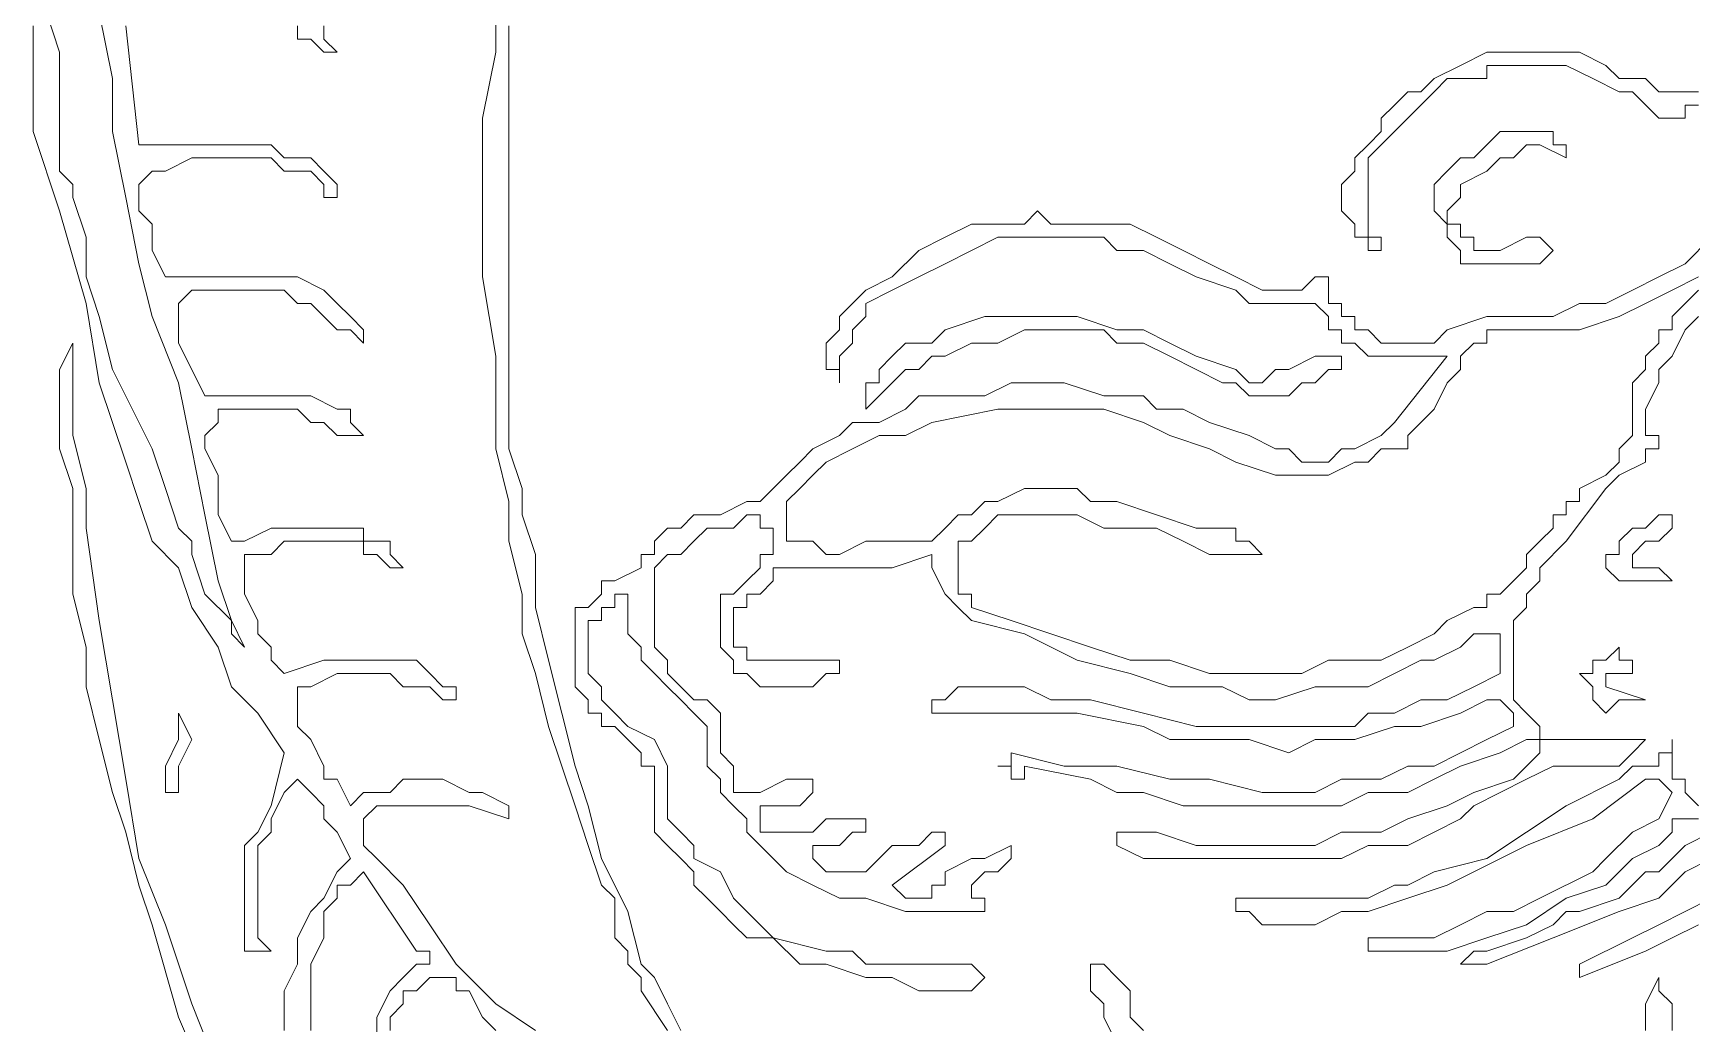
# Model space of a CAD drawing. Extents: x -66030 to 95157, y -13132 to 45879.
# Drawn here: x -24920.5 to -24430.3, y 14395.4 to 14688.1 of the extents above; entities that cross this region are included whole.
import ezdxf

# ---------------------------------------------------------------- set-up
doc = ezdxf.new("R2010")
doc.units = 0
doc.header["$LTSCALE"] = 100
doc.header["$MEASUREMENT"] = 0
doc.layers.get('0').update_dxf_attribs({"linetype": 'CONTINUOUS'})

msp = doc.modelspace()

# ---------------------------------------------------------------- linework, layer by layer
at = {"lineweight": 0}
for points in [[(-24733.04, 14393.47), (-24740.86, 14405.18), (-24740.86, 14409.09), (-24740.86, 14409.09), (-24744.76, 14413), (-24744.76, 14416.9), (-24748.67, 14420.81), (-24748.67, 14428.62), (-24748.67, 14432.53), (-24752.57, 14436.43), (-24756.48, 14448.15), (-24760.39, 14459.87), (-24764.29, 14471.59), (-24768.2, 14483.3), (-24772.1, 14498.93), (-24776.01, 14510.65), (-24776.01, 14522.36), (-24779.92, 14537.99), (-24779.92, 14549.71), (-24783.82, 14565.33), (-24783.82, 14592.67), (-24787.73, 14616.11), (-24787.73, 14643.45), (-24787.73, 14662.98), (-24783.82, 14682.51), (-24783.82, 14698.13)], [(-24901, 14694.23), (-24897.09, 14674.7), (-24897.09, 14659.07), (-24893.19, 14639.54), (-24889.28, 14620.01), (-24885.38, 14604.39), (-24877.56, 14584.86), (-24873.66, 14565.33), (-24869.75, 14545.8), (-24865.85, 14526.27), (-24861.94, 14514.55), (-24858.03, 14506.74), (-24858.03, 14506.74), (-24861.94, 14510.65), (-24861.94, 14514.55), (-24869.75, 14522.36), (-24873.66, 14534.08), (-24873.66, 14537.99), (-24877.56, 14541.89), (-24881.47, 14553.61), (-24885.38, 14565.33), (-24897.09, 14588.77), (-24901, 14604.39), (-24904.91, 14616.11), (-24904.91, 14627.83), (-24908.81, 14639.54), (-24908.81, 14643.45), (-24912.72, 14647.35), (-24912.72, 14651.26), (-24912.72, 14655.17), (-24912.72, 14655.17), (-24912.72, 14666.88), (-24912.72, 14682.51), (-24916.62, 14694.23)], [(-24846.32, 14393.47), (-24846.32, 14397.37), (-24846.32, 14405.18), (-24842.41, 14413), (-24842.41, 14420.81), (-24838.5, 14428.62), (-24834.6, 14432.53), (-24830.69, 14440.34), (-24826.79, 14444.24), (-24830.69, 14452.06), (-24834.6, 14455.96), (-24834.6, 14459.87), (-24838.5, 14463.77), (-24838.5, 14463.77), (-24842.41, 14467.68), (-24846.32, 14463.77), (-24850.22, 14455.96), (-24850.22, 14452.06), (-24854.13, 14448.15), (-24854.13, 14440.34), (-24854.13, 14432.53), (-24854.13, 14428.62), (-24854.13, 14420.81), (-24854.13, 14420.81), (-24850.22, 14416.9), (-24854.13, 14416.9), (-24854.13, 14416.9), (-24854.13, 14416.9), (-24854.13, 14416.9), (-24858.03, 14416.9), (-24858.03, 14420.81), (-24858.03, 14424.71), (-24858.03, 14428.62), (-24858.03, 14432.53), (-24858.03, 14440.34), (-24858.03, 14448.15), (-24854.13, 14452.06), (-24850.22, 14459.87), (-24846.32, 14475.49), (-24854.13, 14487.21), (-24861.94, 14495.02), (-24865.85, 14506.74), (-24873.66, 14518.46), (-24877.56, 14530.18), (-24885.38, 14537.99), (-24889.28, 14549.71), (-24893.19, 14561.42), (-24901, 14584.86), (-24904.91, 14608.3), (-24912.72, 14635.64), (-24920.53, 14659.07), (-24920.53, 14674.7), (-24920.53, 14690.32)], [(-24893.19, 14690.32), (-24889.28, 14655.17), (-24885.38, 14655.17), (-24885.38, 14655.17), (-24877.56, 14655.17), (-24873.66, 14655.17), (-24869.75, 14655.17), (-24865.85, 14655.17), (-24861.94, 14655.17), (-24854.13, 14655.17), (-24850.22, 14655.17), (-24846.32, 14651.26), (-24838.5, 14651.26), (-24834.6, 14647.35), (-24834.6, 14647.35), (-24830.69, 14643.45), (-24830.69, 14643.45), (-24830.69, 14639.54), (-24830.69, 14639.54), (-24830.69, 14639.54), (-24834.6, 14639.54), (-24834.6, 14643.45), (-24838.5, 14647.35), (-24842.41, 14647.35), (-24846.32, 14647.35), (-24850.22, 14651.26), (-24854.13, 14651.26), (-24858.03, 14651.26), (-24865.85, 14651.26), (-24873.66, 14651.26), (-24881.47, 14647.35), (-24885.38, 14647.35), (-24889.28, 14643.45), (-24889.28, 14639.54), (-24889.28, 14635.64), (-24885.38, 14631.73), (-24885.38, 14623.92), (-24881.47, 14616.11), (-24881.47, 14616.11), (-24873.66, 14616.11), (-24865.85, 14616.11), (-24858.03, 14616.11), (-24850.22, 14616.11), (-24842.41, 14616.11), (-24834.6, 14612.2), (-24830.69, 14608.3), (-24830.69, 14608.3), (-24826.79, 14604.39), (-24822.88, 14600.48), (-24822.88, 14596.58), (-24826.79, 14600.48), (-24830.69, 14600.48), (-24830.69, 14600.48), (-24834.6, 14604.39), (-24838.5, 14608.3), (-24838.5, 14608.3), (-24842.41, 14608.3), (-24846.32, 14612.2), (-24850.22, 14612.2), (-24854.13, 14612.2), (-24861.94, 14612.2), (-24865.85, 14612.2), (-24869.75, 14612.2), (-24873.66, 14612.2), (-24877.56, 14608.3), (-24877.56, 14604.39), (-24877.56, 14600.48), (-24877.56, 14596.58), (-24877.56, 14596.58), (-24873.66, 14588.77), (-24869.75, 14580.95), (-24861.94, 14580.95), (-24854.13, 14580.95), (-24846.32, 14580.95), (-24842.41, 14580.95), (-24838.5, 14580.95), (-24830.69, 14577.05), (-24826.79, 14577.05), (-24826.79, 14573.14), (-24826.79, 14573.14), (-24822.88, 14569.24), (-24826.79, 14569.24), (-24830.69, 14569.24), (-24834.6, 14573.14), (-24838.5, 14573.14), (-24838.5, 14573.14), (-24842.41, 14577.05), (-24846.32, 14577.05), (-24854.13, 14577.05), (-24858.03, 14577.05), (-24861.94, 14577.05), (-24865.85, 14577.05), (-24865.85, 14573.14), (-24869.75, 14569.24), (-24869.75, 14565.33), (-24865.85, 14557.52), (-24865.85, 14545.8), (-24861.94, 14537.99), (-24858.03, 14537.99), (-24850.22, 14541.89), (-24842.41, 14541.89), (-24838.5, 14541.89), (-24834.6, 14541.89), (-24826.79, 14541.89), (-24822.88, 14541.89), (-24822.88, 14537.99), (-24818.98, 14537.99), (-24815.07, 14537.99), (-24815.07, 14534.08), (-24811.16, 14530.18), (-24815.07, 14530.18), (-24815.07, 14530.18), (-24815.07, 14530.18), (-24818.98, 14534.08), (-24822.88, 14534.08), (-24822.88, 14537.99), (-24826.79, 14537.99), (-24830.69, 14537.99), (-24834.6, 14537.99), (-24838.5, 14537.99), (-24842.41, 14537.99), (-24846.32, 14537.99), (-24850.22, 14534.08), (-24858.03, 14534.08), (-24858.03, 14530.18), (-24858.03, 14526.27), (-24858.03, 14522.36), (-24854.13, 14514.55), (-24854.13, 14510.65), (-24850.22, 14506.74), (-24850.22, 14502.83), (-24846.32, 14498.93), (-24834.6, 14502.83), (-24826.79, 14502.83), (-24818.98, 14502.83), (-24815.07, 14502.83), (-24811.16, 14502.83), (-24807.26, 14502.83), (-24803.35, 14498.93), (-24803.35, 14498.93), (-24799.45, 14495.02), (-24795.54, 14495.02), (-24795.54, 14491.12), (-24799.45, 14491.12), (-24799.45, 14491.12), (-24799.45, 14491.12), (-24803.35, 14495.02), (-24811.16, 14495.02), (-24815.07, 14498.93), (-24818.98, 14498.93), (-24826.79, 14498.93), (-24830.69, 14498.93), (-24838.5, 14495.02), (-24842.41, 14495.02), (-24842.41, 14491.12), (-24842.41, 14487.21), (-24842.41, 14487.21), (-24842.41, 14483.3), (-24838.5, 14479.4), (-24834.6, 14471.59), (-24834.6, 14467.68), (-24830.69, 14467.68), (-24826.79, 14459.87), (-24822.88, 14463.77), (-24815.07, 14463.77), (-24811.16, 14467.68), (-24803.35, 14467.68), (-24799.45, 14467.68), (-24791.63, 14463.77), (-24787.73, 14463.77), (-24779.92, 14459.87), (-24779.92, 14459.87), (-24779.92, 14459.87), (-24779.92, 14455.96), (-24791.63, 14459.87), (-24799.45, 14459.87), (-24803.35, 14459.87), (-24811.16, 14459.87), (-24811.16, 14459.87), (-24815.07, 14459.87), (-24818.98, 14459.87), (-24818.98, 14459.87), (-24822.88, 14455.96), (-24822.88, 14455.96), (-24822.88, 14448.15), (-24818.98, 14444.24), (-24811.16, 14436.43), (-24803.35, 14424.71), (-24795.54, 14413), (-24783.82, 14401.28), (-24772.1, 14393.47)], [(-24834.6, 14690.32), (-24834.6, 14686.41), (-24834.6, 14686.41), (-24830.69, 14682.51), (-24834.6, 14682.51), (-24834.6, 14682.51), (-24838.5, 14686.41), (-24842.41, 14686.41), (-24842.41, 14690.32)], [(-24779.92, 14690.32), (-24779.92, 14662.98), (-24779.92, 14635.64), (-24779.92, 14620.01), (-24779.92, 14604.39), (-24779.92, 14592.67), (-24779.92, 14577.05), (-24779.92, 14565.33), (-24776.01, 14553.61), (-24776.01, 14545.8), (-24772.1, 14534.08), (-24772.1, 14518.46), (-24768.2, 14502.83), (-24764.29, 14487.21), (-24760.39, 14471.59), (-24756.48, 14459.87), (-24752.57, 14444.24), (-24744.76, 14428.62), (-24740.86, 14413), (-24736.95, 14409.09), (-24733.04, 14401.28), (-24729.14, 14393.47)], [(-24428.38, 14666.88), (-24432.28, 14666.88), (-24432.28, 14662.98), (-24440.1, 14662.98), (-24447.91, 14670.79), (-24451.81, 14670.79), (-24459.63, 14674.7), (-24467.44, 14678.6), (-24475.25, 14678.6), (-24479.16, 14678.6), (-24483.06, 14678.6), (-24486.97, 14678.6), (-24490.87, 14678.6), (-24490.87, 14674.7), (-24494.78, 14674.7), (-24502.59, 14674.7), (-24506.5, 14670.79), (-24510.4, 14666.88), (-24514.31, 14662.98), (-24518.22, 14659.07), (-24522.12, 14655.17), (-24526.03, 14651.26), (-24526.03, 14647.35), (-24526.03, 14639.54), (-24526.03, 14639.54), (-24526.03, 14635.64), (-24526.03, 14631.73), (-24526.03, 14631.73), (-24526.03, 14627.83), (-24522.12, 14627.83), (-24522.12, 14627.83), (-24522.12, 14623.92), (-24522.12, 14623.92), (-24522.12, 14623.92), (-24526.03, 14623.92), (-24526.03, 14627.83), (-24529.93, 14627.83), (-24529.93, 14627.83), (-24529.93, 14631.73), (-24533.84, 14635.64), (-24533.84, 14639.54), (-24533.84, 14643.45), (-24529.93, 14647.35), (-24529.93, 14651.26), (-24526.03, 14655.17), (-24526.03, 14655.17), (-24522.12, 14659.07), (-24522.12, 14662.98), (-24518.22, 14666.88), (-24514.31, 14670.79), (-24510.4, 14670.79), (-24506.5, 14674.7), (-24498.69, 14678.6), (-24490.87, 14682.51), (-24486.97, 14682.51), (-24483.06, 14682.51), (-24475.25, 14682.51), (-24471.34, 14682.51), (-24463.53, 14682.51), (-24455.72, 14678.6), (-24451.81, 14674.7), (-24444, 14674.7), (-24440.1, 14670.79), (-24436.19, 14670.79), (-24432.28, 14670.79), (-24428.38, 14670.79)], [(-24428.38, 14604.39), (-24432.28, 14600.48), (-24436.19, 14592.67), (-24440.1, 14588.77), (-24440.1, 14584.86), (-24444, 14577.05), (-24444, 14573.14), (-24444, 14569.24), (-24440.1, 14569.24), (-24440.1, 14565.33), (-24440.1, 14565.33), (-24440.1, 14565.33), (-24444, 14565.33), (-24444, 14561.42), (-24451.81, 14557.52), (-24451.81, 14557.52), (-24455.72, 14553.61), (-24455.72, 14553.61), (-24467.44, 14537.99), (-24475.25, 14530.18), (-24475.25, 14526.27), (-24479.16, 14522.36), (-24479.16, 14518.46), (-24483.06, 14514.55), (-24483.06, 14510.65), (-24483.06, 14502.83), (-24483.06, 14498.93), (-24483.06, 14495.02), (-24483.06, 14491.12), (-24479.16, 14487.21), (-24475.25, 14483.3), (-24475.25, 14483.3), (-24475.25, 14479.4), (-24471.34, 14479.4), (-24467.44, 14479.4), (-24463.53, 14479.4), (-24459.63, 14479.4), (-24451.81, 14479.4), (-24444, 14479.4), (-24444, 14479.4), (-24447.91, 14475.49), (-24447.91, 14475.49), (-24447.91, 14475.49), (-24451.81, 14471.59), (-24455.72, 14471.59), (-24463.53, 14471.59), (-24467.44, 14471.59), (-24471.34, 14471.59), (-24479.16, 14467.68), (-24486.97, 14463.77), (-24494.78, 14459.87), (-24498.69, 14455.96), (-24506.5, 14452.06), (-24514.31, 14448.15), (-24526.03, 14448.15), (-24533.84, 14444.24), (-24541.65, 14444.24), (-24549.46, 14444.24), (-24557.28, 14444.24), (-24565.09, 14444.24), (-24572.9, 14444.24), (-24584.62, 14444.24), (-24592.43, 14444.24), (-24600.24, 14448.15), (-24600.24, 14448.15), (-24600.24, 14448.15), (-24600.24, 14448.15), (-24600.24, 14452.06), (-24596.33, 14452.06), (-24588.52, 14452.06), (-24576.81, 14448.15), (-24572.9, 14448.15), (-24565.09, 14448.15), (-24561.18, 14448.15), (-24553.37, 14448.15), (-24541.65, 14448.15), (-24533.84, 14452.06), (-24522.12, 14452.06), (-24514.31, 14455.96), (-24502.59, 14459.87), (-24494.78, 14463.77), (-24483.06, 14467.68), (-24475.25, 14475.49), (-24475.25, 14475.49), (-24475.25, 14479.4), (-24475.25, 14479.4), (-24479.16, 14479.4), (-24479.16, 14479.4), (-24486.97, 14475.49), (-24498.69, 14471.59), (-24506.5, 14467.68), (-24514.31, 14463.77), (-24526.03, 14463.77), (-24533.84, 14459.87), (-24541.65, 14459.87), (-24553.37, 14459.87), (-24561.18, 14459.87), (-24572.9, 14459.87), (-24580.71, 14459.87), (-24592.43, 14463.77), (-24600.24, 14463.77), (-24608.05, 14467.68), (-24627.58, 14471.59), (-24627.58, 14467.68), (-24631.49, 14467.68), (-24631.49, 14467.68), (-24631.49, 14471.59), (-24631.49, 14471.59), (-24635.39, 14471.59), (-24631.49, 14471.59), (-24631.49, 14475.49), (-24631.49, 14475.49), (-24631.49, 14475.49), (-24615.86, 14471.59), (-24600.24, 14471.59), (-24584.62, 14467.68), (-24572.9, 14467.68), (-24557.28, 14463.77), (-24549.46, 14463.77), (-24541.65, 14463.77), (-24533.84, 14467.68), (-24529.93, 14467.68), (-24522.12, 14467.68), (-24514.31, 14471.59), (-24506.5, 14471.59), (-24498.69, 14475.49), (-24490.87, 14479.4), (-24483.06, 14483.3), (-24483.06, 14487.21), (-24486.97, 14491.12), (-24486.97, 14491.12), (-24486.97, 14491.12), (-24486.97, 14491.12), (-24490.87, 14491.12), (-24498.69, 14487.21), (-24510.4, 14483.3), (-24518.22, 14483.3), (-24529.93, 14479.4), (-24541.65, 14479.4), (-24549.46, 14475.49), (-24561.18, 14479.4), (-24572.9, 14479.4), (-24584.62, 14479.4), (-24592.43, 14483.3), (-24611.96, 14487.21), (-24623.68, 14487.21), (-24631.49, 14487.21), (-24643.21, 14487.21), (-24647.11, 14487.21), (-24651.02, 14487.21), (-24654.92, 14487.21), (-24654.92, 14487.21), (-24654.92, 14487.21), (-24654.92, 14491.12), (-24651.02, 14491.12), (-24651.02, 14491.12), (-24647.11, 14495.02), (-24643.21, 14495.02), (-24639.3, 14495.02), (-24631.49, 14495.02), (-24627.58, 14495.02), (-24619.77, 14491.12), (-24608.05, 14491.12), (-24592.43, 14487.21), (-24576.81, 14483.3), (-24568.99, 14483.3), (-24561.18, 14483.3), (-24553.37, 14483.3), (-24545.56, 14483.3), (-24537.75, 14483.3), (-24529.93, 14483.3), (-24526.03, 14487.21), (-24518.22, 14487.21), (-24510.4, 14491.12), (-24502.59, 14491.12), (-24494.78, 14495.02), (-24486.97, 14498.93), (-24486.97, 14502.83), (-24486.97, 14506.74), (-24486.97, 14506.74), (-24486.97, 14510.65), (-24490.87, 14510.65), (-24494.78, 14510.65), (-24498.69, 14506.74), (-24506.5, 14502.83), (-24510.4, 14502.83), (-24518.22, 14498.93), (-24526.03, 14495.02), (-24533.84, 14495.02), (-24541.65, 14495.02), (-24553.37, 14491.12), (-24561.18, 14491.12), (-24568.99, 14495.02), (-24576.81, 14495.02), (-24584.62, 14495.02), (-24596.33, 14498.93), (-24611.96, 14502.83), (-24627.58, 14510.65), (-24643.21, 14514.55), (-24647.11, 14518.46), (-24647.11, 14518.46), (-24651.02, 14522.36), (-24651.02, 14522.36), (-24654.92, 14530.18), (-24654.92, 14530.18), (-24654.92, 14534.08), (-24666.64, 14530.18), (-24678.36, 14530.18), (-24690.08, 14530.18), (-24701.8, 14530.18), (-24701.8, 14530.18), (-24701.8, 14526.27), (-24705.7, 14522.36), (-24709.61, 14522.36), (-24709.61, 14518.46), (-24713.51, 14518.46), (-24713.51, 14514.55), (-24713.51, 14514.55), (-24713.51, 14514.55), (-24713.51, 14510.65), (-24713.51, 14510.65), (-24713.51, 14506.74), (-24709.61, 14506.74), (-24709.61, 14502.83), (-24709.61, 14502.83), (-24705.7, 14502.83), (-24701.8, 14502.83), (-24697.89, 14502.83), (-24690.08, 14502.83), (-24682.27, 14502.83), (-24682.27, 14498.93), (-24682.27, 14498.93), (-24682.27, 14498.93), (-24686.17, 14498.93), (-24690.08, 14495.02), (-24693.98, 14495.02), (-24697.89, 14495.02), (-24701.8, 14495.02), (-24705.7, 14495.02), (-24705.7, 14495.02), (-24709.61, 14498.93), (-24713.51, 14498.93), (-24713.51, 14502.83), (-24717.42, 14506.74), (-24717.42, 14510.65), (-24717.42, 14514.55), (-24717.42, 14514.55), (-24717.42, 14518.46), (-24717.42, 14518.46), (-24717.42, 14522.36), (-24713.51, 14522.36), (-24709.61, 14526.27), (-24705.7, 14530.18), (-24705.7, 14530.18), (-24705.7, 14534.08), (-24701.8, 14534.08), (-24701.8, 14537.99), (-24701.8, 14537.99), (-24701.8, 14541.89), (-24705.7, 14541.89), (-24705.7, 14545.8), (-24709.61, 14545.8), (-24713.51, 14541.89), (-24717.42, 14541.89), (-24721.33, 14541.89), (-24725.23, 14537.99), (-24729.14, 14534.08), (-24733.04, 14534.08), (-24736.95, 14530.18), (-24736.95, 14526.27), (-24736.95, 14522.36), (-24736.95, 14518.46), (-24736.95, 14506.74), (-24733.04, 14502.83), (-24733.04, 14498.93), (-24725.23, 14491.12), (-24721.33, 14491.12), (-24717.42, 14487.21), (-24717.42, 14483.3), (-24717.42, 14479.4), (-24717.42, 14475.49), (-24713.51, 14471.59), (-24713.51, 14467.68), (-24713.51, 14467.68), (-24713.51, 14467.68), (-24713.51, 14463.77), (-24709.61, 14463.77), (-24705.7, 14463.77), (-24697.89, 14467.68), (-24693.98, 14467.68), (-24690.08, 14467.68), (-24690.08, 14463.77), (-24690.08, 14463.77), (-24690.08, 14463.77), (-24690.08, 14463.77), (-24693.98, 14459.87), (-24693.98, 14459.87), (-24701.8, 14459.87), (-24701.8, 14459.87), (-24705.7, 14459.87), (-24705.7, 14459.87), (-24705.7, 14459.87), (-24705.7, 14455.96), (-24705.7, 14455.96), (-24705.7, 14455.96), (-24705.7, 14452.06), (-24701.8, 14452.06), (-24701.8, 14452.06), (-24697.89, 14452.06), (-24697.89, 14452.06), (-24693.98, 14452.06), (-24690.08, 14452.06), (-24686.17, 14455.96), (-24682.27, 14455.96), (-24678.36, 14455.96), (-24674.45, 14455.96), (-24674.45, 14455.96), (-24674.45, 14452.06), (-24674.45, 14452.06), (-24674.45, 14452.06), (-24678.36, 14452.06), (-24682.27, 14448.15), (-24682.27, 14448.15), (-24686.17, 14448.15), (-24690.08, 14448.15), (-24690.08, 14448.15), (-24690.08, 14444.24), (-24690.08, 14444.24), (-24690.08, 14444.24), (-24686.17, 14440.34), (-24686.17, 14440.34), (-24682.27, 14440.34), (-24678.36, 14440.34), (-24678.36, 14440.34), (-24674.45, 14440.34), (-24670.55, 14444.24), (-24670.55, 14444.24), (-24666.64, 14448.15), (-24658.83, 14448.15), (-24654.92, 14452.06), (-24651.02, 14452.06), (-24651.02, 14452.06), (-24651.02, 14452.06), (-24651.02, 14448.15), (-24666.64, 14436.43), (-24666.64, 14436.43), (-24666.64, 14436.43), (-24662.74, 14432.53), (-24658.83, 14432.53), (-24658.83, 14432.53), (-24654.92, 14432.53), (-24654.92, 14436.43), (-24651.02, 14436.43), (-24651.02, 14440.34), (-24643.21, 14444.24), (-24639.3, 14444.24), (-24631.49, 14448.15), (-24631.49, 14448.15), (-24631.49, 14444.24), (-24631.49, 14444.24), (-24631.49, 14444.24), (-24635.39, 14440.34), (-24635.39, 14440.34), (-24635.39, 14440.34), (-24639.3, 14440.34), (-24643.21, 14436.43), (-24643.21, 14436.43), (-24643.21, 14436.43), (-24643.21, 14432.53), (-24643.21, 14432.53), (-24639.3, 14432.53), (-24639.3, 14432.53), (-24639.3, 14432.53), (-24639.3, 14432.53), (-24639.3, 14428.62), (-24643.21, 14428.62), (-24647.11, 14428.62), (-24654.92, 14428.62), (-24662.74, 14428.62), (-24674.45, 14432.53), (-24682.27, 14432.53), (-24690.08, 14436.43), (-24697.89, 14440.34), (-24705.7, 14448.15), (-24709.61, 14452.06), (-24709.61, 14455.96), (-24713.51, 14459.87), (-24717.42, 14463.77), (-24717.42, 14467.68), (-24721.33, 14471.59), (-24721.33, 14479.4), (-24721.33, 14483.3), (-24725.23, 14487.21), (-24729.14, 14491.12), (-24733.04, 14495.02), (-24736.95, 14498.93), (-24740.86, 14502.83), (-24740.86, 14502.83), (-24740.86, 14506.74), (-24744.76, 14510.65), (-24744.76, 14510.65), (-24744.76, 14514.55), (-24744.76, 14518.46), (-24744.76, 14522.36), (-24744.76, 14522.36), (-24744.76, 14522.36), (-24744.76, 14522.36), (-24748.67, 14522.36), (-24748.67, 14518.46), (-24752.57, 14518.46), (-24752.57, 14518.46), (-24752.57, 14514.55), (-24756.48, 14514.55), (-24756.48, 14510.65), (-24756.48, 14506.74), (-24756.48, 14502.83), (-24756.48, 14498.93), (-24752.57, 14495.02), (-24752.57, 14491.12), (-24748.67, 14487.21), (-24744.76, 14483.3), (-24736.95, 14479.4), (-24733.04, 14471.59), (-24733.04, 14467.68), (-24733.04, 14463.77), (-24733.04, 14459.87), (-24733.04, 14455.96), (-24729.14, 14452.06), (-24729.14, 14452.06), (-24725.23, 14448.15), (-24725.23, 14444.24), (-24717.42, 14440.34), (-24713.51, 14432.53), (-24701.8, 14420.81), (-24686.17, 14416.9), (-24678.36, 14416.9), (-24674.45, 14413), (-24666.64, 14413), (-24658.83, 14413), (-24651.02, 14413), (-24643.21, 14413), (-24639.3, 14409.09), (-24639.3, 14409.09), (-24643.21, 14405.18), (-24647.11, 14405.18), (-24654.92, 14405.18), (-24658.83, 14405.18), (-24666.64, 14409.09), (-24674.45, 14409.09), (-24686.17, 14413), (-24693.98, 14413), (-24701.8, 14420.81), (-24709.61, 14420.81), (-24713.51, 14424.71), (-24717.42, 14428.62), (-24721.33, 14432.53), (-24725.23, 14436.43), (-24725.23, 14440.34), (-24729.14, 14444.24), (-24733.04, 14448.15), (-24736.95, 14452.06), (-24736.95, 14455.96), (-24736.95, 14459.87), (-24736.95, 14463.77), (-24736.95, 14467.68), (-24736.95, 14471.59), (-24740.86, 14471.59), (-24740.86, 14475.49), (-24744.76, 14479.4), (-24748.67, 14483.3), (-24752.57, 14483.3), (-24752.57, 14487.21), (-24756.48, 14487.21), (-24756.48, 14491.12), (-24756.48, 14491.12), (-24760.39, 14495.02), (-24760.39, 14498.93), (-24760.39, 14502.83), (-24760.39, 14506.74), (-24760.39, 14510.65), (-24760.39, 14514.55), (-24760.39, 14518.46), (-24756.48, 14518.46), (-24752.57, 14522.36), (-24752.57, 14526.27), (-24748.67, 14526.27), (-24740.86, 14530.18), (-24740.86, 14534.08), (-24736.95, 14534.08), (-24736.95, 14537.99), (-24733.04, 14541.89), (-24729.14, 14541.89), (-24725.23, 14545.8), (-24721.33, 14545.8), (-24717.42, 14545.8), (-24709.61, 14549.71), (-24705.7, 14549.71), (-24701.8, 14553.61), (-24697.89, 14557.52), (-24693.98, 14561.42), (-24690.08, 14565.33), (-24682.27, 14569.24), (-24678.36, 14573.14), (-24670.55, 14573.14), (-24662.74, 14577.05), (-24658.83, 14580.95), (-24651.02, 14580.95), (-24643.21, 14580.95), (-24639.3, 14580.95), (-24631.49, 14584.86), (-24623.68, 14584.86), (-24615.86, 14584.86), (-24604.15, 14580.95), (-24596.33, 14580.95), (-24592.43, 14580.95), (-24588.52, 14577.05), (-24580.71, 14577.05), (-24572.9, 14573.14), (-24561.18, 14569.24), (-24553.37, 14565.33), (-24549.46, 14565.33), (-24545.56, 14561.42), (-24537.75, 14561.42), (-24533.84, 14565.33), (-24529.93, 14565.33), (-24522.12, 14569.24), (-24522.12, 14569.24), (-24518.22, 14573.14), (-24502.59, 14592.67), (-24514.31, 14592.67), (-24522.12, 14592.67), (-24526.03, 14592.67), (-24529.93, 14596.58), (-24533.84, 14596.58), (-24533.84, 14600.48), (-24537.75, 14600.48), (-24537.75, 14604.39), (-24537.75, 14604.39), (-24541.65, 14608.3), (-24545.56, 14608.3), (-24549.46, 14608.3), (-24553.37, 14608.3), (-24557.28, 14608.3), (-24561.18, 14608.3), (-24565.09, 14612.2), (-24576.81, 14616.11), (-24584.62, 14620.01), (-24592.43, 14623.92), (-24596.33, 14623.92), (-24600.24, 14623.92), (-24604.15, 14627.83), (-24608.05, 14627.83), (-24611.96, 14627.83), (-24619.77, 14627.83), (-24623.68, 14627.83), (-24627.58, 14627.83), (-24635.39, 14627.83), (-24643.21, 14623.92), (-24651.02, 14620.01), (-24658.83, 14616.11), (-24666.64, 14612.2), (-24674.45, 14608.3), (-24674.45, 14604.39), (-24678.36, 14600.48), (-24678.36, 14600.48), (-24678.36, 14596.58), (-24682.27, 14592.67), (-24682.27, 14584.86), (-24682.27, 14588.77), (-24686.17, 14588.77), (-24686.17, 14588.77), (-24686.17, 14592.67), (-24686.17, 14596.58), (-24682.27, 14600.48), (-24682.27, 14604.39), (-24682.27, 14604.39), (-24674.45, 14612.2), (-24666.64, 14616.11), (-24658.83, 14623.92), (-24651.02, 14627.83), (-24643.21, 14631.73), (-24639.3, 14631.73), (-24631.49, 14631.73), (-24627.58, 14631.73), (-24623.68, 14635.64), (-24619.77, 14631.73), (-24615.86, 14631.73), (-24608.05, 14631.73), (-24604.15, 14631.73), (-24600.24, 14631.73), (-24596.33, 14631.73), (-24588.52, 14627.83), (-24580.71, 14623.92), (-24572.9, 14620.01), (-24565.09, 14616.11), (-24557.28, 14612.2), (-24553.37, 14612.2), (-24549.46, 14612.2), (-24549.46, 14612.2), (-24545.56, 14612.2), (-24541.65, 14616.11), (-24541.65, 14616.11), (-24537.75, 14616.11), (-24537.75, 14616.11), (-24537.75, 14612.2), (-24537.75, 14612.2), (-24537.75, 14608.3), (-24533.84, 14608.3), (-24533.84, 14604.39), (-24529.93, 14604.39), (-24529.93, 14600.48), (-24526.03, 14600.48), (-24522.12, 14596.58), (-24518.22, 14596.58), (-24514.31, 14596.58), (-24506.5, 14596.58), (-24502.59, 14600.48), (-24490.87, 14604.39), (-24486.97, 14604.39), (-24479.16, 14604.39), (-24471.34, 14604.39), (-24463.53, 14608.3), (-24455.72, 14608.3), (-24447.91, 14612.2), (-24440.1, 14616.11), (-24432.28, 14620.01), (-24424.47, 14627.83)], [(-24428.38, 14612.2), (-24436.19, 14604.39), (-24436.19, 14600.48), (-24440.1, 14600.48), (-24440.1, 14596.58), (-24444, 14592.67), (-24444, 14588.77), (-24447.91, 14584.86), (-24447.91, 14580.95), (-24447.91, 14577.05), (-24447.91, 14573.14), (-24447.91, 14569.24), (-24451.81, 14565.33), (-24451.81, 14561.42), (-24455.72, 14557.52), (-24463.53, 14553.61), (-24463.53, 14549.71), (-24467.44, 14549.71), (-24467.44, 14545.8), (-24471.34, 14545.8), (-24471.34, 14541.89), (-24475.25, 14537.99), (-24479.16, 14534.08), (-24479.16, 14530.18), (-24483.06, 14526.27), (-24483.06, 14526.27), (-24486.97, 14522.36), (-24486.97, 14522.36), (-24490.87, 14522.36), (-24490.87, 14518.46), (-24494.78, 14518.46), (-24502.59, 14514.55), (-24506.5, 14510.65), (-24514.31, 14506.74), (-24522.12, 14502.83), (-24529.93, 14502.83), (-24537.75, 14502.83), (-24545.56, 14498.93), (-24557.28, 14498.93), (-24572.9, 14498.93), (-24584.62, 14502.83), (-24596.33, 14502.83), (-24608.05, 14506.74), (-24619.77, 14510.65), (-24631.49, 14514.55), (-24643.21, 14518.46), (-24643.21, 14522.36), (-24647.11, 14522.36), (-24647.11, 14526.27), (-24647.11, 14526.27), (-24647.11, 14530.18), (-24647.11, 14530.18), (-24647.11, 14534.08), (-24647.11, 14537.99), (-24643.21, 14537.99), (-24639.3, 14541.89), (-24639.3, 14541.89), (-24635.39, 14545.8), (-24631.49, 14545.8), (-24627.58, 14545.8), (-24619.77, 14545.8), (-24611.96, 14545.8), (-24604.15, 14541.89), (-24588.52, 14541.89), (-24580.71, 14537.99), (-24572.9, 14534.08), (-24568.99, 14534.08), (-24565.09, 14534.08), (-24561.18, 14534.08), (-24557.28, 14534.08), (-24557.28, 14534.08), (-24561.18, 14537.99), (-24561.18, 14537.99), (-24561.18, 14537.99), (-24565.09, 14537.99), (-24565.09, 14541.89), (-24576.81, 14541.89), (-24588.52, 14545.8), (-24600.24, 14549.71), (-24608.05, 14549.71), (-24611.96, 14553.61), (-24619.77, 14553.61), (-24623.68, 14553.61), (-24627.58, 14553.61), (-24635.39, 14549.71), (-24639.3, 14549.71), (-24643.21, 14545.8), (-24647.11, 14545.8), (-24651.02, 14541.89), (-24651.02, 14541.89), (-24654.92, 14537.99), (-24658.83, 14537.99), (-24662.74, 14537.99), (-24674.45, 14537.99), (-24682.27, 14534.08), (-24686.17, 14534.08), (-24690.08, 14537.99), (-24697.89, 14537.99), (-24697.89, 14537.99), (-24697.89, 14537.99), (-24697.89, 14541.89), (-24697.89, 14541.89), (-24697.89, 14545.8), (-24697.89, 14549.71), (-24693.98, 14553.61), (-24693.98, 14553.61), (-24690.08, 14557.52), (-24686.17, 14561.42), (-24678.36, 14565.33), (-24670.55, 14569.24), (-24662.74, 14569.24), (-24654.92, 14573.14), (-24635.39, 14577.05), (-24623.68, 14577.05), (-24615.86, 14577.05), (-24604.15, 14577.05), (-24592.43, 14573.14), (-24584.62, 14569.24), (-24572.9, 14565.33), (-24565.09, 14561.42), (-24553.37, 14557.52), (-24541.65, 14557.52), (-24537.75, 14557.52), (-24529.93, 14561.42), (-24526.03, 14561.42), (-24522.12, 14565.33), (-24518.22, 14565.33), (-24514.31, 14565.33), (-24514.31, 14569.24), (-24510.4, 14573.14), (-24510.4, 14573.14), (-24510.4, 14573.14), (-24506.5, 14577.05), (-24502.59, 14584.86), (-24498.69, 14588.77), (-24498.69, 14592.67), (-24494.78, 14596.58), (-24494.78, 14596.58), (-24490.87, 14596.58), (-24490.87, 14600.48), (-24479.16, 14600.48), (-24471.34, 14600.48), (-24463.53, 14600.48), (-24451.81, 14604.39), (-24444, 14608.3), (-24436.19, 14612.2), (-24428.38, 14616.11)], [(-24865.85, 14370.03), (-24877.56, 14397.37), (-24885.38, 14424.71), (-24889.28, 14436.43), (-24893.19, 14452.06), (-24897.09, 14463.77), (-24901, 14479.4), (-24904.91, 14495.02), (-24904.91, 14506.74), (-24908.81, 14522.36), (-24908.81, 14537.99), (-24908.81, 14545.8), (-24908.81, 14553.61), (-24912.72, 14565.33), (-24912.72, 14573.14), (-24912.72, 14580.95), (-24912.72, 14588.77), (-24908.81, 14596.58), (-24908.81, 14592.67), (-24908.81, 14592.67), (-24908.81, 14580.95), (-24908.81, 14569.24), (-24904.91, 14553.61), (-24904.91, 14541.89), (-24901, 14514.55), (-24897.09, 14491.12), (-24893.19, 14467.68), (-24889.28, 14444.24), (-24881.47, 14424.71), (-24873.66, 14401.28), (-24865.85, 14381.75)], [(-24428.38, 14455.96), (-24432.28, 14455.96), (-24432.28, 14455.96), (-24432.28, 14455.96), (-24436.19, 14455.96), (-24436.19, 14452.06), (-24440.1, 14448.15), (-24447.91, 14444.24), (-24455.72, 14436.43), (-24467.44, 14432.53), (-24479.16, 14424.71), (-24490.87, 14420.81), (-24502.59, 14416.9), (-24514.31, 14416.9), (-24518.22, 14416.9), (-24526.03, 14416.9), (-24526.03, 14416.9), (-24526.03, 14416.9), (-24526.03, 14420.81), (-24526.03, 14420.81), (-24518.22, 14420.81), (-24506.5, 14420.81), (-24498.69, 14424.71), (-24490.87, 14428.62), (-24483.06, 14428.62), (-24475.25, 14432.53), (-24459.63, 14440.34), (-24455.72, 14444.24), (-24447.91, 14452.06), (-24440.1, 14455.96), (-24436.19, 14463.77), (-24436.19, 14463.77), (-24440.1, 14467.68), (-24444, 14467.68), (-24444, 14467.68), (-24444, 14467.68), (-24459.63, 14455.96), (-24479.16, 14448.15), (-24494.78, 14440.34), (-24502.59, 14436.43), (-24514.31, 14432.53), (-24526.03, 14428.62), (-24533.84, 14428.62), (-24541.65, 14424.71), (-24545.56, 14424.71), (-24553.37, 14424.71), (-24557.28, 14424.71), (-24561.18, 14428.62), (-24565.09, 14428.62), (-24565.09, 14428.62), (-24565.09, 14432.53), (-24557.28, 14432.53), (-24549.46, 14432.53), (-24541.65, 14432.53), (-24533.84, 14432.53), (-24526.03, 14432.53), (-24518.22, 14436.43), (-24514.31, 14436.43), (-24506.5, 14440.34), (-24490.87, 14444.24), (-24479.16, 14452.06), (-24467.44, 14459.87), (-24451.81, 14467.68), (-24451.81, 14467.68), (-24451.81, 14467.68), (-24447.91, 14471.59), (-24444, 14471.59), (-24440.1, 14471.59), (-24440.1, 14475.49), (-24440.1, 14475.49), (-24436.19, 14475.49), (-24436.19, 14479.4), (-24436.19, 14475.49), (-24436.19, 14475.49), (-24436.19, 14471.59), (-24436.19, 14467.68), (-24432.28, 14467.68), (-24432.28, 14463.77), (-24432.28, 14463.77), (-24432.28, 14463.77), (-24428.38, 14459.87)], [(-24424.47, 14444.24), (-24432.28, 14440.34), (-24440.1, 14432.53), (-24451.81, 14428.62), (-24471.34, 14420.81), (-24490.87, 14413), (-24494.78, 14413), (-24494.78, 14413), (-24494.78, 14413), (-24498.69, 14413), (-24494.78, 14416.9), (-24490.87, 14416.9), (-24479.16, 14420.81), (-24471.34, 14424.71), (-24467.44, 14428.62), (-24463.53, 14428.62), (-24451.81, 14432.53), (-24444, 14440.34), (-24440.1, 14440.34), (-24436.19, 14444.24), (-24432.28, 14448.15), (-24424.47, 14452.06)], [(-24818.98, 14389.56), (-24818.98, 14397.37), (-24815.07, 14405.18), (-24815.07, 14405.18), (-24811.16, 14409.09), (-24811.16, 14409.09), (-24807.26, 14413), (-24803.35, 14413), (-24803.35, 14413), (-24803.35, 14413), (-24803.35, 14416.9), (-24803.35, 14416.9), (-24807.26, 14416.9), (-24822.88, 14440.34), (-24826.79, 14436.43), (-24830.69, 14436.43), (-24830.69, 14432.53), (-24834.6, 14428.62), (-24834.6, 14420.81), (-24838.5, 14413), (-24838.5, 14409.09), (-24838.5, 14405.18), (-24838.5, 14397.37), (-24838.5, 14393.47)], [(-24428.38, 14424.71), (-24436.19, 14420.81), (-24444, 14416.9), (-24463.53, 14409.09), (-24463.53, 14409.09), (-24463.53, 14409.09), (-24463.53, 14413), (-24463.53, 14413), (-24447.91, 14420.81), (-24440.1, 14424.71), (-24432.28, 14428.62), (-24424.47, 14432.53)], [(-24600.24, 14389.56), (-24604.15, 14397.37), (-24604.15, 14401.28), (-24608.05, 14405.18), (-24608.05, 14409.09), (-24608.05, 14413), (-24604.15, 14413), (-24604.15, 14413), (-24600.24, 14409.09), (-24600.24, 14409.09), (-24600.24, 14409.09), (-24600.24, 14409.09), (-24596.33, 14405.18), (-24596.33, 14401.28), (-24596.33, 14397.37), (-24596.33, 14397.37), (-24592.43, 14393.47)], [(-24783.82, 14393.47), (-24787.73, 14397.37), (-24791.63, 14405.18), (-24795.54, 14405.18), (-24795.54, 14409.09), (-24799.45, 14409.09), (-24799.45, 14409.09), (-24803.35, 14409.09), (-24803.35, 14409.09), (-24807.26, 14405.18), (-24811.16, 14405.18), (-24811.16, 14401.28), (-24815.07, 14397.37), (-24815.07, 14393.47)], [(-24444, 14393.47), (-24444, 14397.37), (-24444, 14401.28), (-24440.1, 14409.09), (-24440.1, 14405.18), (-24440.1, 14405.18), (-24436.19, 14401.28), (-24436.19, 14397.37), (-24436.19, 14393.47)]]:
    msp.add_lwpolyline(points, dxfattribs=at)
for points in [[(-24467.44, 14655.17), (-24467.44, 14651.26), (-24467.44, 14651.26), (-24475.25, 14655.17), (-24479.16, 14655.17), (-24479.16, 14655.17), (-24483.06, 14651.26), (-24486.97, 14651.26), (-24490.87, 14647.35), (-24498.69, 14643.45), (-24498.69, 14639.54), (-24502.59, 14635.64), (-24502.59, 14635.64), (-24502.59, 14631.73), (-24498.69, 14631.73), (-24498.69, 14627.83), (-24498.69, 14627.83), (-24494.78, 14627.83), (-24494.78, 14623.92), (-24490.87, 14623.92), (-24486.97, 14623.92), (-24479.16, 14627.83), (-24475.25, 14627.83), (-24475.25, 14627.83), (-24471.34, 14623.92), (-24471.34, 14623.92), (-24471.34, 14623.92), (-24471.34, 14623.92), (-24475.25, 14620.01), (-24475.25, 14620.01), (-24483.06, 14620.01), (-24486.97, 14620.01), (-24490.87, 14620.01), (-24494.78, 14620.01), (-24498.69, 14620.01), (-24498.69, 14623.92), (-24502.59, 14627.83), (-24502.59, 14631.73), (-24506.5, 14635.64), (-24506.5, 14635.64), (-24506.5, 14639.54), (-24506.5, 14643.45), (-24502.59, 14647.35), (-24498.69, 14651.26), (-24494.78, 14651.26), (-24490.87, 14655.17), (-24486.97, 14659.07), (-24483.06, 14659.07), (-24479.16, 14659.07), (-24475.25, 14659.07), (-24475.25, 14659.07), (-24471.34, 14659.07), (-24471.34, 14655.17), (-24467.44, 14655.17)], [(-24565.09, 14588.77), (-24561.18, 14584.86), (-24557.28, 14584.86), (-24553.37, 14588.77), (-24549.46, 14588.77), (-24541.65, 14592.67), (-24537.75, 14592.67), (-24533.84, 14592.67), (-24533.84, 14588.77), (-24533.84, 14588.77), (-24537.75, 14588.77), (-24537.75, 14588.77), (-24541.65, 14584.86), (-24545.56, 14584.86), (-24549.46, 14580.95), (-24553.37, 14580.95), (-24557.28, 14580.95), (-24561.18, 14580.95), (-24565.09, 14584.86), (-24568.99, 14584.86), (-24576.81, 14588.77), (-24584.62, 14592.67), (-24592.43, 14596.58), (-24596.33, 14596.58), (-24600.24, 14596.58), (-24604.15, 14600.48), (-24608.05, 14600.48), (-24615.86, 14600.48), (-24627.58, 14600.48), (-24635.39, 14596.58), (-24643.21, 14596.58), (-24651.02, 14592.67), (-24654.92, 14592.67), (-24658.83, 14588.77), (-24662.74, 14588.77), (-24666.64, 14584.86), (-24670.55, 14580.95), (-24674.45, 14577.05), (-24674.45, 14577.05), (-24674.45, 14580.95), (-24674.45, 14584.86), (-24670.55, 14584.86), (-24670.55, 14588.77), (-24666.64, 14592.67), (-24666.64, 14592.67), (-24662.74, 14596.58), (-24654.92, 14596.58), (-24651.02, 14600.48), (-24639.3, 14604.39), (-24635.39, 14604.39), (-24631.49, 14604.39), (-24623.68, 14604.39), (-24619.77, 14604.39), (-24611.96, 14604.39), (-24600.24, 14600.48), (-24592.43, 14600.48), (-24584.62, 14596.58), (-24576.81, 14592.67), (-24565.09, 14588.77)], [(-24436.19, 14541.89), (-24436.19, 14541.89), (-24440.1, 14537.99), (-24444, 14537.99), (-24444, 14537.99), (-24447.91, 14534.08), (-24447.91, 14534.08), (-24447.91, 14530.18), (-24444, 14530.18), (-24444, 14530.18), (-24440.1, 14530.18), (-24440.1, 14530.18), (-24440.1, 14530.18), (-24436.19, 14526.27), (-24436.19, 14526.27), (-24440.1, 14526.27), (-24444, 14526.27), (-24447.91, 14526.27), (-24451.81, 14526.27), (-24451.81, 14526.27), (-24451.81, 14526.27), (-24455.72, 14530.18), (-24455.72, 14534.08), (-24451.81, 14534.08), (-24451.81, 14537.99), (-24451.81, 14537.99), (-24447.91, 14541.89), (-24447.91, 14541.89), (-24444, 14541.89), (-24440.1, 14545.8), (-24436.19, 14545.8), (-24436.19, 14545.8), (-24436.19, 14541.89)], [(-24447.91, 14502.83), (-24447.91, 14502.83), (-24447.91, 14498.93), (-24451.81, 14498.93), (-24451.81, 14498.93), (-24451.81, 14498.93), (-24455.72, 14498.93), (-24455.72, 14498.93), (-24455.72, 14495.02), (-24444, 14491.12), (-24447.91, 14491.12), (-24447.91, 14491.12), (-24451.81, 14491.12), (-24455.72, 14487.21), (-24455.72, 14487.21), (-24459.63, 14491.12), (-24459.63, 14495.02), (-24463.53, 14498.93), (-24463.53, 14498.93), (-24459.63, 14498.93), (-24459.63, 14502.83), (-24455.72, 14502.83), (-24451.81, 14506.74), (-24451.81, 14506.74), (-24451.81, 14502.83), (-24447.91, 14502.83), (-24447.91, 14502.83)], [(-24877.56, 14487.21), (-24873.66, 14479.4), (-24877.56, 14471.59), (-24877.56, 14467.68), (-24877.56, 14463.77), (-24877.56, 14463.77), (-24881.47, 14463.77), (-24881.47, 14463.77), (-24881.47, 14467.68), (-24881.47, 14467.68), (-24881.47, 14471.59), (-24877.56, 14479.4), (-24877.56, 14479.4), (-24877.56, 14483.3), (-24877.56, 14487.21), (-24877.56, 14487.21), (-24877.56, 14487.21)]]:
    msp.add_lwpolyline(points, close=True, dxfattribs=at)

doc.saveas('drawing.dxf')
